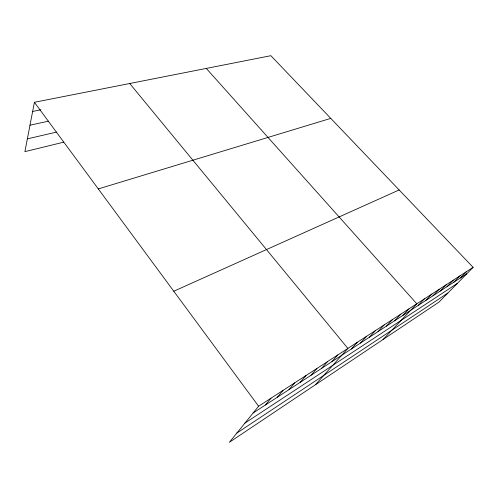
<?xml version="1.0" encoding="UTF-8"?>
<svg xmlns="http://www.w3.org/2000/svg" width="498" height="498" viewBox="0 0 498 498"><rect width="100%" height="100%" fill="white"/><g stroke="black" fill="none" stroke-linecap="round" stroke-linejoin="round"><path stroke-width="0.75" d="M473.1 267.339L258.605 406.225L229.354 442.311L438.999 302.087L473.1 267.339L270.868 55.689L34.399 102.295L24.9 151.647L63.738 142.16M265.428 404.98L271.018 398.188M277.367 397.199L283.038 390.401M288.933 389.66L294.692 382.856M300.157 382.346L305.984 375.548M311.045 375.255L316.933 368.458M321.608 368.371L327.553 361.579M331.873 361.679L337.868 354.9M315.489 384.699L347.884 348.413L129.717 83.508M351.252 349.054L357.334 342.294M360.403 343.085L366.522 336.349M369.317 337.277L375.467 330.554M377.994 331.624L384.176 324.92M386.448 326.115L392.654 319.43M394.69 320.749L400.909 314.082M402.72 315.514L408.958 308.872M383.074 339.493L416.807 303.792L206.284 68.419M418.183 305.436L424.452 298.837M425.634 300.58L431.915 294.007M432.911 295.837L439.199 289.288M440.014 291.212L446.301 284.688M446.943 286.692L453.242 280.2M453.715 282.279L460.015 275.811M460.339 277.965L466.632 271.528M236.843 433.073L447.876 293.042M244.91 423.119L457.326 283.412M253.109 413.01L466.807 273.751M173.783 291.237L399.159 189.95M98.299 188.916L330.778 118.381M27.359 138.867L56.455 132.113M29.986 125.216L48.474 121.163M32.638 111.459L40.967 109.741M34.399 102.295L258.605 406.225"/></g></svg>
